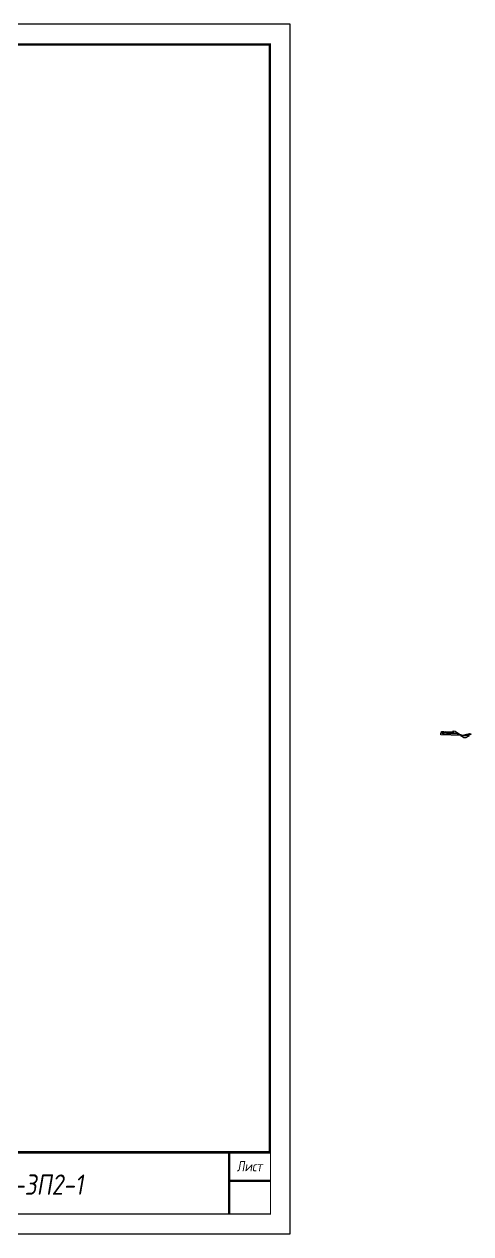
# Model space of a CAD drawing. Extents: x -717 to 1451, y -133302 to 233.
# Drawn here: x 324.6 to 434.3, y -109049.4 to -108752.4 of the extents above; entities that cross this region are included whole.
import ezdxf
from ezdxf.enums import TextEntityAlignment as Align

# ---------------------------------------------------------------- set-up
doc = ezdxf.new("R2010")
doc.units = 0
doc.layers.add('Зарамочное оформление', color=7, linetype='Continuous')
doc.layers.add('Объём_2650', color=7, linetype='Continuous')
for name, color, linetype, true_color in [('Объём_2563', 7, 'Continuous', 0xff8000), ('Объём_2570', 7, 'Continuous', 0x80ff00), ('Объём_2600', 7, 'Continuous', 0x808000), ('Объём_2620', 2, 'Continuous', 0xffff00)]:
    doc.layers.add(name, color=color, linetype=linetype, true_color=true_color)
doc.styles.add('М', font='romand.shx', dxfattribs={"width": 0.8, "oblique": 10, "height": 2.5})

# ---------------------------------------------------------------- blocks, each defined once
blk = doc.blocks.new('Штамп')
at = {"linetype": 'Continuous'}
blk.add_wipeout([(199.95, -411.25), (384.95, -411.25), (384.95, -426.25), (199.95, -426.25)], dxfattribs=at).dxf.layer = 'Зарамочное оформление'
at = {"layer": 'Зарамочное оформление', "linetype": 'Continuous', "lineweight": -3, "const_width": 0.6, "flags": 128}
for points in [[(199.95, -426.25), (199.95, -411.25), (384.95, -411.25)], [(209.95, -411.25), (209.95, -426.25)], [(219.95, -411.25), (219.95, -426.25)], [(229.95, -411.25), (229.95, -426.25)], [(239.95, -411.25), (239.95, -426.25)], [(254.95, -411.25), (254.95, -426.25)], [(264.95, -411.25), (264.95, -426.25)], [(374.95, -411.25), (374.95, -426.25)], [(199.95, -416.25), (264.95, -416.25)], [(374.95, -418.25), (384.95, -418.25)], [(199.95, -421.25), (264.95, -421.25)]]:
    blk.add_lwpolyline(points, dxfattribs=at)
at = {"linetype": 'Continuous', "insert": (319.95, -419.17), "char_height": 5, "width": 110, "attachment_point": 5, "style": 'М'}
blk.add_mtext('{\\Q10;\\W0.8;43/23-Р-ЗП2-1}', dxfattribs=at)
at = {"layer": 'Зарамочное оформление', "linetype": 'Continuous', "style": 'М', "oblique": 10}
for s, width, p in [('Лист', 0.8, (379.95, -414.66)), ('Изм.', 0.8, (204.95, -423.75)), ('Кол.уч.', 0.7, (214.95, -423.75)), ('Лист', 0.8, (224.95, -423.75)), ('N док.', 0.7, (235.28, -423.75)), ('Подпись', 0.8, (247.45, -423.75)), ('Дата', 0.8, (259.95, -423.75))]:
    blk.add_text(s, height=2.5, dxfattribs=dict(at, width=width)).set_placement(p, align=Align.MIDDLE_CENTER)
blk = doc.blocks.new('шифр')
blk.add_blockref('Штамп', (0, -108678))

msp = doc.modelspace()

# ---------------------------------------------------------------- linework, layer by layer
at = {"flags": 128}
msp.add_lwpolyline([(-30.054, -109049.421), (389.946, -109049.421), (389.946, -108752.421), (-30.054, -108752.421)], close=True, dxfattribs=at)
at = {"const_width": 0.6, "flags": 128}
msp.add_lwpolyline([(-10.054, -109044.421), (384.946, -109044.421), (384.946, -108757.421), (-10.054, -108757.421)], close=True, dxfattribs=at)
at = {"layer": 'Объём_2563', "color": 250, "flags": 128}
msp.add_lwpolyline([(427.424, -108926.649), (427.24, -108926.466), (426.94, -108926.46), (426.94, -108926.43), (427.22, -108926.43), (427.22, -108926.23), (427.12, -108926.23), (427.12, -108926.067), (427.685, -108926.092), (427.685, -108926.217), (427.965, -108926.217), (427.965, -108926.109), (429.764, -108926.145), (429.764, -108926.258), (430.044, -108926.258), (430.044, -108926.058), (429.944, -108926.058), (429.944, -108925.958), (430.44, -108926.02), (431.507, -108926.731), (427.424, -108926.649), (427.424, -108926.649)], dxfattribs=at)
at = {"layer": 'Объём_2570', "flags": 128}
msp.add_lwpolyline([(434.275, -108926.789), (434.059, -108926.79), (433.968, -108926.744), (433.198, -108926.853), (432.238, -108927.101), (430.929, -108926.728), (430.929, -108926.578), (432.238, -108926.951), (433.198, -108926.703), (433.968, -108926.594), (434.059, -108926.64), (434.275, -108926.639), (434.275, -108926.789), (434.275, -108926.789)], dxfattribs=at)
at = {"layer": 'Объём_2600', "flags": 128}
msp.add_lwpolyline([(434.059, -108926.79), (434.053, -108926.787), (434.275, -108926.639), (434.275, -108926.789), (434.059, -108926.79), (434.059, -108926.79)], dxfattribs=at)
at = {"layer": 'Объём_2620', "flags": 128}
msp.add_lwpolyline([(433.082, -108927.674), (432.561, -108927.674), (432.042, -108927.328), (432.042, -108927.088), (432.193, -108927.088), (432.238, -108927.101), (432.287, -108927.088), (433.601, -108927.088), (433.601, -108927.328), (433.082, -108927.674), (433.082, -108927.674)], dxfattribs=at)
at = {"layer": 'Объём_2650', "color": 6, "flags": 128}
for points in [[(431.872, -108927.215), (431.872, -108927.083), (426.94, -108926.935), (426.94, -108926.396), (427.687, -108926.419), (427.787, -108926.269), (428.336, -108926.312), (430.24, -108926.437), (430.929, -108926.578), (430.929, -108926.728), (432.193, -108927.088), (432.042, -108927.088), (432.042, -108927.328), (431.872, -108927.215), (431.872, -108927.215)], [(433.601, -108927.088), (432.287, -108927.088), (433.198, -108926.853), (433.968, -108926.744), (434.053, -108926.787), (433.772, -108926.974), (433.772, -108927.215), (433.601, -108927.328), (433.601, -108927.088), (433.601, -108927.088)]]:
    msp.add_lwpolyline(points, dxfattribs=at)

# ---------------------------------------------------------------- texts
at = {"linetype": 'Continuous', "style": 'М', "oblique": 10, "width": 0.8}
msp.add_text('356', height=2.5, dxfattribs=at).set_placement((380.312, -109040.509), align=Align.MIDDLE)

# ---------------------------------------------------------------- next in the draw order: block references
msp.add_blockref('шифр', (0, 59.829))

doc.saveas('drawing.dxf')
